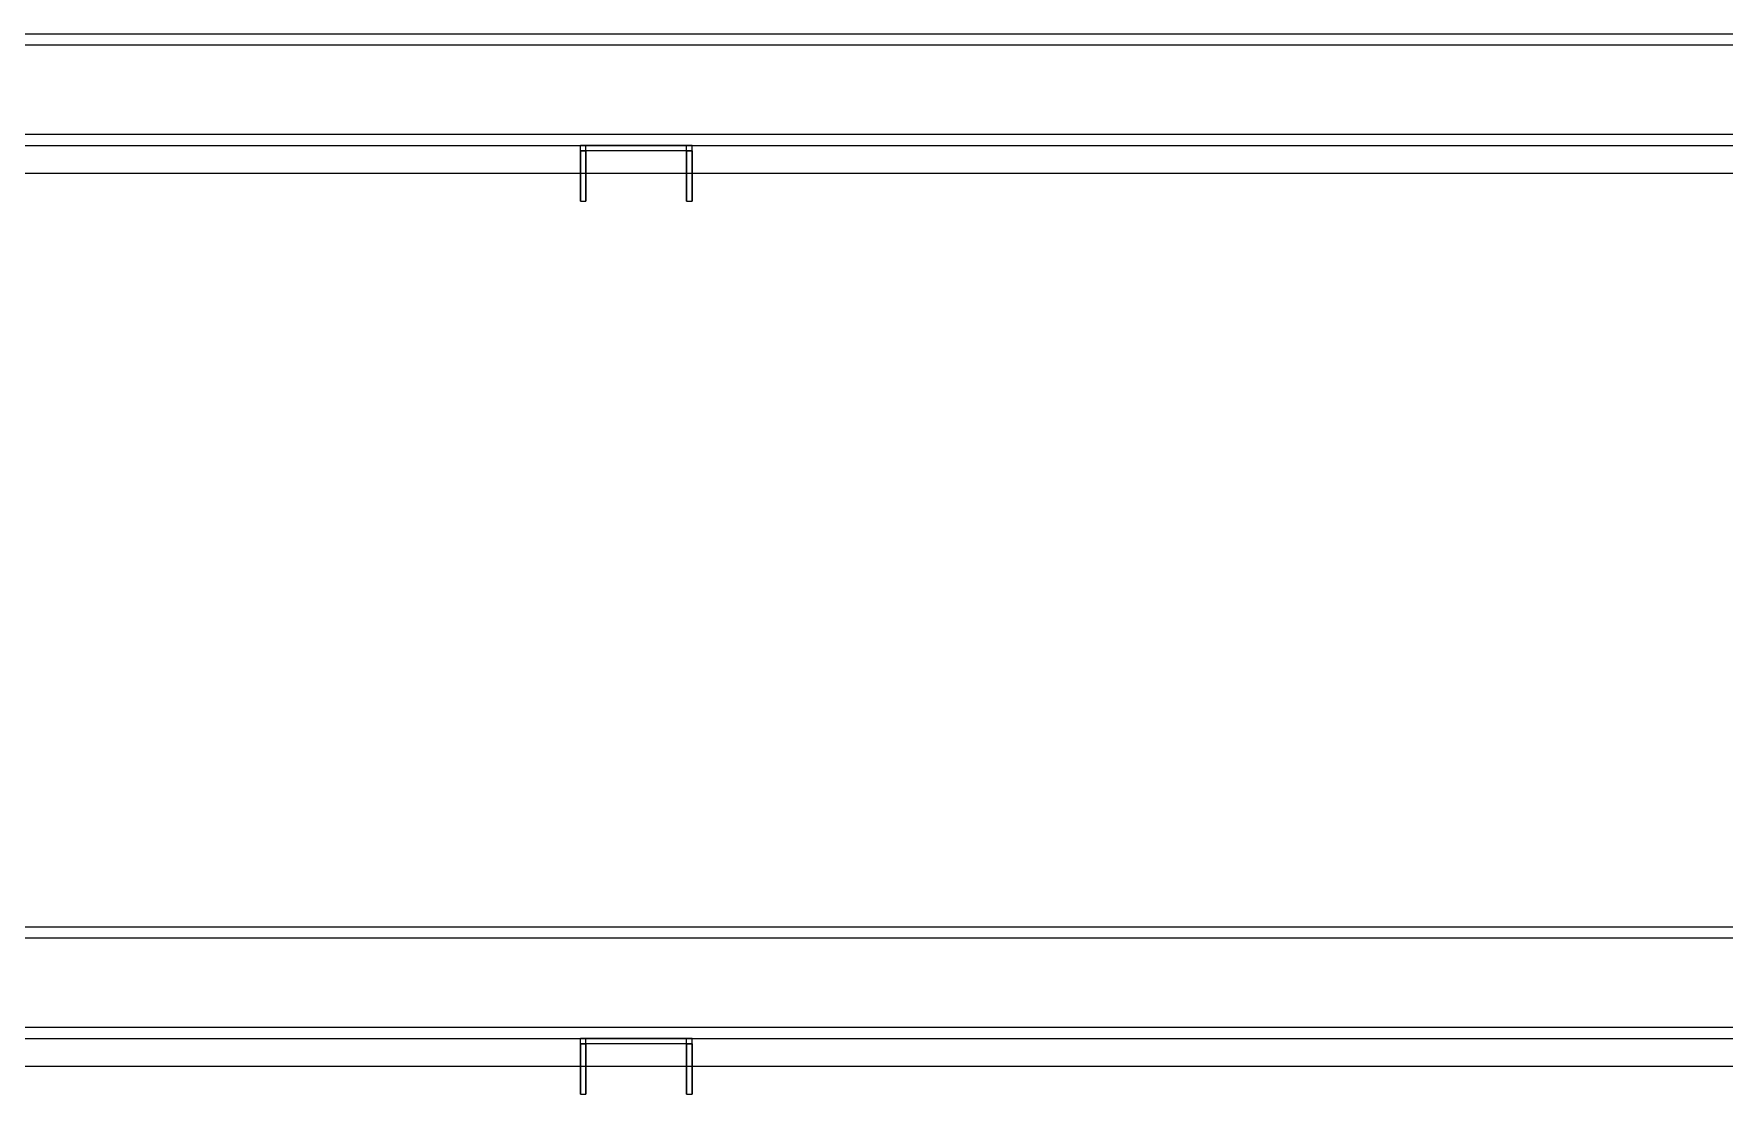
# Model space of a CAD drawing. Header units: millimetres. Extents: x 27531 to 32481, y 14140 to 19587.
# Drawn here: x 28689 to 29296, y 15509 to 15889 of the extents above; entities that cross this region are included whole.
import ezdxf

# ---------------------------------------------------------------- set-up
doc = ezdxf.new("R2010")
doc.units = ezdxf.units.MM
doc.header["$LTSCALE"] = 3
doc.layers.add('Warstwa 1', color=7, linetype='Continuous')

# ---------------------------------------------------------------- blocks, each defined once
blk = doc.blocks.new('qew')
at = {"layer": 'Warstwa 1', "color": 7, "lineweight": 18}
for points in [[(34181.461, 16887.952), (34371.961, 16887.952)], [(34181.461, 16887.952), (34371.961, 16887.952)], [(34181.461, 16887.952), (34371.961, 16887.952)], [(34181.461, 16887.952), (34371.961, 16887.952)], [(34181.461, 16887.952), (34371.961, 16887.952)], [(34181.461, 16887.952), (34371.961, 16887.952)], [(34181.461, 16887.952), (34371.961, 16887.952)], [(34181.461, 16887.952), (34371.961, 16887.952)], [(34181.461, 16887.952), (34371.961, 16887.952)], [(34181.461, 16887.952), (34371.961, 16887.952)], [(34181.461, 16887.952), (34371.961, 16887.952)], [(34181.461, 16887.952), (34371.961, 16887.952)], [(34181.461, 16887.952), (34371.961, 16887.952)], [(34181.461, 16887.444), (34371.961, 16887.444)], [(34181.461, 16887.444), (34371.961, 16887.444)], [(34181.461, 16887.444), (34371.961, 16887.444)], [(34181.461, 16887.444), (34371.961, 16887.444)], [(34181.461, 16887.444), (34371.961, 16887.444)], [(34181.461, 16887.444), (34371.961, 16887.444)], [(34181.461, 16887.444), (34371.961, 16887.444)], [(34181.461, 16887.444), (34371.961, 16887.444)], [(34181.461, 16887.444), (34371.961, 16887.444)], [(34181.461, 16887.444), (34371.961, 16887.444)], [(34181.461, 16887.444), (34371.961, 16887.444)], [(34181.461, 16887.444), (34371.961, 16887.444)], [(34181.461, 16887.444), (34371.961, 16887.444)], [(34181.461, 16883.38), (34371.961, 16883.38)], [(34181.461, 16882.872), (34371.961, 16882.872)], [(34279.251, 16882.872), (34274.171, 16882.872)], [(34274.171, 16882.618), (34274.171, 16882.872)], [(34274.171, 16882.618), (34274.171, 16882.872)], [(34274.171, 16882.872), (34274.171, 16882.872)], [(34279.251, 16882.872), (34274.171, 16882.872)], [(34274.171, 16882.872), (34274.171, 16882.872)], [(34274.171, 16882.872), (34274.425, 16882.872)], [(34274.171, 16882.872), (34274.425, 16882.872)], [(34274.171, 16882.618), (34274.171, 16882.872)], [(34274.171, 16882.618), (34274.171, 16882.872)], [(34279.251, 16882.872), (34274.171, 16882.872)], [(34274.171, 16882.618), (34274.171, 16882.872)], [(34274.171, 16882.618), (34274.171, 16882.872)], [(34274.171, 16882.872), (34274.171, 16882.872)], [(34279.251, 16882.872), (34274.171, 16882.872)], [(34274.171, 16882.618), (34274.171, 16882.872)], [(34274.171, 16882.872), (34274.171, 16882.872)], [(34274.171, 16882.618), (34274.171, 16882.872)], [(34274.171, 16882.872), (34274.425, 16882.872)], [(34274.171, 16882.872), (34274.425, 16882.872)], [(34279.251, 16882.618), (34274.171, 16882.618)], [(34274.171, 16882.618), (34274.171, 16882.618)], [(34279.251, 16882.618), (34274.171, 16882.618)], [(34274.171, 16882.618), (34274.425, 16882.618)], [(34274.171, 16882.618), (34274.425, 16882.618)], [(34279.251, 16882.618), (34274.171, 16882.618)], [(34274.171, 16882.618), (34274.171, 16882.618)], [(34279.251, 16882.618), (34274.171, 16882.618)], [(34274.171, 16882.618), (34274.425, 16882.618)], [(34274.171, 16882.618), (34274.425, 16882.618)], [(34274.425, 16882.872), (34274.425, 16882.872)], [(34274.425, 16882.618), (34274.425, 16882.872)], [(34274.425, 16882.618), (34274.425, 16882.872)], [(34274.425, 16882.872), (34274.425, 16882.872)], [(34274.425, 16882.618), (34274.425, 16882.872)], [(34274.425, 16882.618), (34274.425, 16882.872)], [(34278.997, 16882.872), (34278.997, 16882.872)], [(34278.997, 16882.872), (34279.251, 16882.872)], [(34278.997, 16882.872), (34279.251, 16882.872)], [(34278.997, 16882.618), (34278.997, 16882.872)], [(34278.997, 16882.618), (34278.997, 16882.872)], [(34278.997, 16882.872), (34279.251, 16882.872)], [(34278.997, 16882.618), (34278.997, 16882.872)], [(34278.997, 16882.872), (34278.997, 16882.872)], [(34278.997, 16882.872), (34279.251, 16882.872)], [(34278.997, 16882.618), (34278.997, 16882.872)], [(34278.997, 16882.618), (34279.251, 16882.618)], [(34278.997, 16882.618), (34279.251, 16882.618)], [(34278.997, 16882.618), (34279.251, 16882.618)], [(34278.997, 16882.618), (34279.251, 16882.618)], [(34279.251, 16882.618), (34279.251, 16882.872)], [(34279.251, 16882.872), (34279.251, 16882.872)], [(34279.251, 16882.618), (34279.251, 16882.872)], [(34279.251, 16882.872), (34279.251, 16882.872)], [(34279.251, 16882.618), (34279.251, 16882.872)], [(34279.251, 16882.618), (34279.251, 16882.872)], [(34279.251, 16882.618), (34279.251, 16882.872)], [(34279.251, 16882.872), (34279.251, 16882.872)], [(34279.251, 16882.618), (34279.251, 16882.872)], [(34279.251, 16882.618), (34279.251, 16882.872)], [(34279.251, 16882.872), (34279.251, 16882.872)], [(34279.251, 16882.618), (34279.251, 16882.872)], [(34279.251, 16882.618), (34279.251, 16882.618)], [(34279.251, 16882.618), (34279.251, 16882.618)], [(34274.171, 16880.332), (34274.425, 16880.332)], [(34274.171, 16880.332), (34274.425, 16880.332)], [(34274.171, 16880.332), (34274.171, 16880.332)], [(34274.171, 16880.332), (34274.425, 16880.332)], [(34274.171, 16880.332), (34274.171, 16880.332)], [(34274.171, 16880.332), (34274.425, 16880.332)], [(34274.425, 16880.332), (34274.425, 16880.332)], [(34274.425, 16880.332), (34274.425, 16880.332)], [(34278.997, 16880.332), (34279.251, 16880.332)], [(34278.997, 16880.332), (34279.251, 16880.332)], [(34278.997, 16880.332), (34278.997, 16880.332)], [(34278.997, 16880.332), (34279.251, 16880.332)], [(34278.997, 16880.332), (34278.997, 16880.332)], [(34278.997, 16880.332), (34279.251, 16880.332)], [(34279.251, 16880.332), (34279.251, 16880.332)], [(34279.251, 16880.332), (34279.251, 16880.332)], [(34181.461, 16847.312), (34371.961, 16847.312)], [(34181.461, 16847.312), (34371.961, 16847.312)], [(34181.461, 16847.312), (34371.961, 16847.312)], [(34181.461, 16847.312), (34371.961, 16847.312)], [(34181.461, 16847.312), (34371.961, 16847.312)], [(34181.461, 16847.312), (34371.961, 16847.312)], [(34181.461, 16847.312), (34371.961, 16847.312)], [(34181.461, 16847.312), (34371.961, 16847.312)], [(34181.461, 16847.312), (34371.961, 16847.312)], [(34181.461, 16847.312), (34371.961, 16847.312)], [(34181.461, 16847.312), (34371.961, 16847.312)], [(34181.461, 16847.312), (34371.961, 16847.312)], [(34181.461, 16847.312), (34371.961, 16847.312)], [(34181.461, 16847.312), (34371.961, 16847.312)], [(34181.461, 16846.804), (34371.961, 16846.804)], [(34181.461, 16846.804), (34371.961, 16846.804)], [(34181.461, 16846.804), (34371.961, 16846.804)], [(34181.461, 16846.804), (34371.961, 16846.804)], [(34181.461, 16846.804), (34371.961, 16846.804)], [(34181.461, 16846.804), (34371.961, 16846.804)], [(34181.461, 16846.804), (34371.961, 16846.804)], [(34181.461, 16846.804), (34371.961, 16846.804)], [(34181.461, 16846.804), (34371.961, 16846.804)], [(34181.461, 16846.804), (34371.961, 16846.804)], [(34181.461, 16846.804), (34371.961, 16846.804)], [(34181.461, 16846.804), (34371.961, 16846.804)], [(34181.461, 16846.804), (34371.961, 16846.804)], [(34181.461, 16846.804), (34371.961, 16846.804)], [(34181.461, 16842.74), (34371.961, 16842.74)], [(34181.461, 16842.74), (34371.961, 16842.74)], [(34181.461, 16842.232), (34371.961, 16842.232)], [(34181.461, 16842.232), (34371.961, 16842.232)], [(34279.251, 16842.232), (34274.171, 16842.232)], [(34274.171, 16842.232), (34274.171, 16842.232)], [(34279.251, 16842.232), (34274.171, 16842.232)], [(34274.171, 16841.978), (34274.171, 16842.232)], [(34274.171, 16841.978), (34274.171, 16842.232)], [(34274.171, 16841.978), (34274.171, 16842.232)], [(34274.171, 16842.232), (34274.171, 16842.232)], [(34274.171, 16841.978), (34274.171, 16842.232)], [(34274.171, 16842.232), (34274.425, 16842.232)], [(34274.171, 16842.232), (34274.425, 16842.232)], [(34279.251, 16842.232), (34274.171, 16842.232)], [(34274.171, 16841.978), (34274.171, 16842.232)], [(34279.251, 16842.232), (34274.171, 16842.232)], [(34274.171, 16841.978), (34274.171, 16842.232)], [(34274.171, 16842.232), (34274.171, 16842.232)], [(34274.171, 16842.232), (34274.425, 16842.232)], [(34274.171, 16841.978), (34274.171, 16842.232)], [(34274.171, 16841.978), (34274.171, 16842.232)], [(34274.171, 16842.232), (34274.171, 16842.232)], [(34274.171, 16842.232), (34274.425, 16842.232)], [(34274.425, 16842.232), (34274.425, 16842.232)], [(34274.425, 16841.978), (34274.425, 16842.232)], [(34274.425, 16841.978), (34274.425, 16842.232)], [(34274.425, 16841.978), (34274.425, 16842.232)], [(34274.425, 16842.232), (34274.425, 16842.232)], [(34274.425, 16841.978), (34274.425, 16842.232)], [(34278.997, 16842.232), (34279.251, 16842.232)], [(34278.997, 16841.978), (34278.997, 16842.232)], [(34278.997, 16842.232), (34279.251, 16842.232)], [(34278.997, 16841.978), (34278.997, 16842.232)], [(34278.997, 16842.232), (34278.997, 16842.232)], [(34278.997, 16842.232), (34279.251, 16842.232)], [(34278.997, 16841.978), (34278.997, 16842.232)], [(34278.997, 16841.978), (34278.997, 16842.232)], [(34278.997, 16842.232), (34278.997, 16842.232)], [(34278.997, 16842.232), (34279.251, 16842.232)], [(34279.251, 16842.232), (34279.251, 16842.232)], [(34279.251, 16841.978), (34279.251, 16842.232)], [(34279.251, 16841.978), (34279.251, 16842.232)], [(34279.251, 16841.978), (34279.251, 16842.232)], [(34279.251, 16842.232), (34279.251, 16842.232)], [(34279.251, 16841.978), (34279.251, 16842.232)], [(34279.251, 16841.978), (34279.251, 16842.232)], [(34279.251, 16842.232), (34279.251, 16842.232)], [(34279.251, 16841.978), (34279.251, 16842.232)], [(34279.251, 16841.978), (34279.251, 16842.232)], [(34279.251, 16841.978), (34279.251, 16842.232)], [(34279.251, 16842.232), (34279.251, 16842.232)], [(34279.251, 16841.978), (34274.171, 16841.978)], [(34279.251, 16841.978), (34274.171, 16841.978)], [(34274.171, 16841.978), (34274.171, 16841.978)], [(34274.171, 16841.978), (34274.425, 16841.978)], [(34274.171, 16841.978), (34274.425, 16841.978)], [(34279.251, 16841.978), (34274.171, 16841.978)], [(34279.251, 16841.978), (34274.171, 16841.978)], [(34274.171, 16841.978), (34274.171, 16841.978)], [(34274.171, 16841.978), (34274.425, 16841.978)], [(34274.171, 16841.978), (34274.425, 16841.978)], [(34278.997, 16841.978), (34279.251, 16841.978)], [(34278.997, 16841.978), (34279.251, 16841.978)], [(34278.997, 16841.978), (34279.251, 16841.978)], [(34278.997, 16841.978), (34279.251, 16841.978)], [(34279.251, 16841.978), (34279.251, 16841.978)], [(34279.251, 16841.978), (34279.251, 16841.978)], [(34274.171, 16839.692), (34274.425, 16839.692)], [(34274.171, 16839.692), (34274.171, 16839.692)], [(34274.171, 16839.692), (34274.425, 16839.692)], [(34274.171, 16839.692), (34274.171, 16839.692)], [(34274.171, 16839.692), (34274.425, 16839.692)], [(34274.171, 16839.692), (34274.425, 16839.692)], [(34274.425, 16839.692), (34274.425, 16839.692)], [(34274.425, 16839.692), (34274.425, 16839.692)], [(34278.997, 16839.692), (34279.251, 16839.692)], [(34278.997, 16839.692), (34278.997, 16839.692)], [(34278.997, 16839.692), (34279.251, 16839.692)], [(34278.997, 16839.692), (34278.997, 16839.692)], [(34278.997, 16839.692), (34279.251, 16839.692)], [(34278.997, 16839.692), (34279.251, 16839.692)], [(34279.251, 16839.692), (34279.251, 16839.692)], [(34279.251, 16839.692), (34279.251, 16839.692)]]:
    blk.add_lwpolyline(points, dxfattribs=at)
for points in [[(34181.461, 16887.952), (34244.961, 16887.952), (34308.461, 16887.952), (34371.961, 16887.952)], [(34181.461, 16887.952), (34244.961, 16887.952), (34308.461, 16887.952), (34371.961, 16887.952)], [(34181.461, 16887.952), (34244.961, 16887.952), (34308.461, 16887.952), (34371.961, 16887.952)], [(34181.461, 16887.952), (34244.961, 16887.952), (34308.461, 16887.952), (34371.961, 16887.952)], [(34181.461, 16887.952), (34244.961, 16887.952), (34308.461, 16887.952), (34371.961, 16887.952)], [(34181.461, 16882.872), (34244.961, 16882.872), (34308.461, 16882.872), (34371.961, 16882.872)], [(34181.461, 16882.872), (34244.961, 16882.872), (34308.461, 16882.872), (34371.961, 16882.872)], [(34181.461, 16882.872), (34244.961, 16882.872), (34308.461, 16882.872), (34371.961, 16882.872)], [(34181.461, 16882.872), (34244.961, 16882.872), (34308.461, 16882.872), (34371.961, 16882.872)], [(34181.461, 16882.872), (34244.961, 16882.872), (34308.461, 16882.872), (34371.961, 16882.872)], [(34181.461, 16882.872), (34244.961, 16882.872), (34308.461, 16882.872), (34371.961, 16882.872)], [(34181.461, 16882.872), (34244.961, 16882.872), (34308.461, 16882.872), (34371.961, 16882.872)], [(34181.461, 16882.872), (34244.961, 16882.872), (34308.461, 16882.872), (34371.961, 16882.872)], [(34181.461, 16882.872), (34244.961, 16882.872), (34308.461, 16882.872), (34371.961, 16882.872)], [(34181.461, 16882.872), (34244.961, 16882.872), (34308.461, 16882.872), (34371.961, 16882.872)], [(34181.461, 16882.872), (34244.961, 16882.872), (34308.461, 16882.872), (34371.961, 16882.872)], [(34181.461, 16882.872), (34244.961, 16882.872), (34308.461, 16882.872), (34371.961, 16882.872)], [(34181.461, 16882.872), (34244.961, 16882.872), (34308.461, 16882.872), (34371.961, 16882.872)], [(34181.461, 16882.872), (34244.961, 16882.872), (34308.461, 16882.872), (34371.961, 16882.872)], [(34181.461, 16882.872), (34244.961, 16882.872), (34308.461, 16882.872), (34371.961, 16882.872)], [(34181.461, 16881.602), (34244.961, 16881.602), (34308.461, 16881.602), (34371.961, 16881.602)], [(34181.461, 16881.602), (34244.961, 16881.602), (34308.461, 16881.602), (34371.961, 16881.602)], [(34181.461, 16847.312), (34244.961, 16847.312), (34308.461, 16847.312), (34371.961, 16847.312)], [(34181.461, 16847.312), (34244.961, 16847.312), (34308.461, 16847.312), (34371.961, 16847.312)], [(34181.461, 16847.312), (34244.961, 16847.312), (34308.461, 16847.312), (34371.961, 16847.312)], [(34181.461, 16847.312), (34244.961, 16847.312), (34308.461, 16847.312), (34371.961, 16847.312)], [(34181.461, 16847.312), (34244.961, 16847.312), (34308.461, 16847.312), (34371.961, 16847.312)], [(34181.461, 16847.312), (34244.961, 16847.312), (34308.461, 16847.312), (34371.961, 16847.312)], [(34181.461, 16842.232), (34244.961, 16842.232), (34308.461, 16842.232), (34371.961, 16842.232)], [(34181.461, 16842.232), (34244.961, 16842.232), (34308.461, 16842.232), (34371.961, 16842.232)], [(34181.461, 16842.232), (34244.961, 16842.232), (34308.461, 16842.232), (34371.961, 16842.232)], [(34181.461, 16842.232), (34244.961, 16842.232), (34308.461, 16842.232), (34371.961, 16842.232)], [(34181.461, 16842.232), (34244.961, 16842.232), (34308.461, 16842.232), (34371.961, 16842.232)], [(34181.461, 16842.232), (34244.961, 16842.232), (34308.461, 16842.232), (34371.961, 16842.232)], [(34181.461, 16842.232), (34244.961, 16842.232), (34308.461, 16842.232), (34371.961, 16842.232)], [(34181.461, 16842.232), (34244.961, 16842.232), (34308.461, 16842.232), (34371.961, 16842.232)], [(34181.461, 16842.232), (34244.961, 16842.232), (34308.461, 16842.232), (34371.961, 16842.232)], [(34181.461, 16842.232), (34244.961, 16842.232), (34308.461, 16842.232), (34371.961, 16842.232)], [(34181.461, 16842.232), (34244.961, 16842.232), (34308.461, 16842.232), (34371.961, 16842.232)], [(34181.461, 16842.232), (34244.961, 16842.232), (34308.461, 16842.232), (34371.961, 16842.232)], [(34181.461, 16842.232), (34244.961, 16842.232), (34308.461, 16842.232), (34371.961, 16842.232)], [(34181.461, 16842.232), (34244.961, 16842.232), (34308.461, 16842.232), (34371.961, 16842.232)], [(34181.461, 16840.962), (34244.961, 16840.962), (34308.461, 16840.962), (34371.961, 16840.962)], [(34181.461, 16840.962), (34244.961, 16840.962), (34308.461, 16840.962), (34371.961, 16840.962)], [(34181.461, 16840.962), (34244.961, 16840.962), (34308.461, 16840.962), (34371.961, 16840.962)], [(34181.461, 16840.962), (34244.961, 16840.962), (34308.461, 16840.962), (34371.961, 16840.962)]]:
    blk.add_open_spline(points, degree=3, dxfattribs=at)
for points in [[(34274.171, 16880.332), (34274.171, 16880.332), (34274.171, 16880.34), (34274.171, 16880.356), (34274.171, 16880.372), (34274.171, 16880.397), (34274.171, 16880.429), (34274.171, 16880.46), (34274.171, 16880.502), (34274.171, 16880.548), (34274.171, 16880.595), (34274.171, 16880.651), (34274.171, 16880.712), (34274.171, 16880.773), (34274.171, 16880.842), (34274.171, 16880.915), (34274.171, 16880.989), (34274.171, 16881.069), (34274.171, 16881.154), (34274.171, 16881.239), (34274.171, 16881.328), (34274.171, 16881.423), (34274.171, 16881.518), (34274.171, 16881.614), (34274.171, 16881.716), (34274.171, 16881.819), (34274.171, 16881.92), (34274.171, 16882.027), (34274.171, 16882.099), (34274.171, 16882.169), (34274.171, 16882.242), (34274.171, 16882.291), (34274.171, 16882.338), (34274.171, 16882.387), (34274.171, 16882.465), (34274.171, 16882.539), (34274.171, 16882.618)], [(34274.171, 16882.618), (34274.171, 16882.51), (34274.171, 16882.393), (34274.171, 16882.286), (34274.171, 16882.178), (34274.171, 16882.063), (34274.171, 16881.959), (34274.171, 16881.853), (34274.171, 16881.746), (34274.171, 16881.646), (34274.171, 16881.546), (34274.171, 16881.447), (34274.171, 16881.355), (34274.171, 16881.263), (34274.171, 16881.174), (34274.171, 16881.092), (34274.171, 16881.01), (34274.171, 16880.932), (34274.171, 16880.862), (34274.171, 16880.791), (34274.171, 16880.727), (34274.171, 16880.669), (34274.171, 16880.61), (34274.171, 16880.561), (34274.171, 16880.517), (34274.171, 16880.473), (34274.171, 16880.438), (34274.171, 16880.409), (34274.171, 16880.39), (34274.171, 16880.375), (34274.171, 16880.363), (34274.171, 16880.355), (34274.171, 16880.348), (34274.171, 16880.343), (34274.171, 16880.335), (34274.171, 16880.332), (34274.171, 16880.332)], [(34274.171, 16880.332), (34274.171, 16880.332), (34274.171, 16880.34), (34274.171, 16880.356), (34274.171, 16880.372), (34274.171, 16880.397), (34274.171, 16880.429), (34274.171, 16880.46), (34274.171, 16880.502), (34274.171, 16880.548), (34274.171, 16880.595), (34274.171, 16880.651), (34274.171, 16880.712), (34274.171, 16880.773), (34274.171, 16880.842), (34274.171, 16880.915), (34274.171, 16880.989), (34274.171, 16881.069), (34274.171, 16881.154), (34274.171, 16881.239), (34274.171, 16881.328), (34274.171, 16881.423), (34274.171, 16881.518), (34274.171, 16881.614), (34274.171, 16881.716), (34274.171, 16881.819), (34274.171, 16881.92), (34274.171, 16882.027), (34274.171, 16882.099), (34274.171, 16882.169), (34274.171, 16882.242), (34274.171, 16882.291), (34274.171, 16882.338), (34274.171, 16882.387), (34274.171, 16882.465), (34274.171, 16882.539), (34274.171, 16882.618)], [(34274.171, 16882.618), (34274.171, 16882.51), (34274.171, 16882.393), (34274.171, 16882.286), (34274.171, 16882.178), (34274.171, 16882.063), (34274.171, 16881.959), (34274.171, 16881.853), (34274.171, 16881.746), (34274.171, 16881.646), (34274.171, 16881.546), (34274.171, 16881.447), (34274.171, 16881.355), (34274.171, 16881.263), (34274.171, 16881.174), (34274.171, 16881.092), (34274.171, 16881.01), (34274.171, 16880.932), (34274.171, 16880.862), (34274.171, 16880.791), (34274.171, 16880.727), (34274.171, 16880.669), (34274.171, 16880.61), (34274.171, 16880.561), (34274.171, 16880.517), (34274.171, 16880.473), (34274.171, 16880.438), (34274.171, 16880.409), (34274.171, 16880.39), (34274.171, 16880.375), (34274.171, 16880.363), (34274.171, 16880.355), (34274.171, 16880.348), (34274.171, 16880.343), (34274.171, 16880.335), (34274.171, 16880.332), (34274.171, 16880.332)], [(34274.425, 16882.618), (34274.425, 16882.51), (34274.425, 16882.393), (34274.425, 16882.286), (34274.425, 16882.178), (34274.425, 16882.063), (34274.425, 16881.959), (34274.425, 16881.853), (34274.425, 16881.746), (34274.425, 16881.646), (34274.425, 16881.546), (34274.425, 16881.447), (34274.425, 16881.355), (34274.425, 16881.263), (34274.425, 16881.174), (34274.425, 16881.092), (34274.425, 16881.01), (34274.425, 16880.932), (34274.425, 16880.862), (34274.425, 16880.791), (34274.425, 16880.727), (34274.425, 16880.669), (34274.425, 16880.61), (34274.425, 16880.561), (34274.425, 16880.517), (34274.425, 16880.473), (34274.425, 16880.438), (34274.425, 16880.409), (34274.425, 16880.39), (34274.425, 16880.375), (34274.425, 16880.363), (34274.425, 16880.355), (34274.425, 16880.348), (34274.425, 16880.343), (34274.425, 16880.335), (34274.425, 16880.332), (34274.425, 16880.332)], [(34274.425, 16880.332), (34274.425, 16880.332), (34274.425, 16880.34), (34274.425, 16880.356), (34274.425, 16880.372), (34274.425, 16880.397), (34274.425, 16880.429), (34274.425, 16880.46), (34274.425, 16880.502), (34274.425, 16880.548), (34274.425, 16880.595), (34274.425, 16880.651), (34274.425, 16880.712), (34274.425, 16880.773), (34274.425, 16880.842), (34274.425, 16880.915), (34274.425, 16880.989), (34274.425, 16881.069), (34274.425, 16881.154), (34274.425, 16881.239), (34274.425, 16881.328), (34274.425, 16881.423), (34274.425, 16881.518), (34274.425, 16881.614), (34274.425, 16881.716), (34274.425, 16881.819), (34274.425, 16881.92), (34274.425, 16882.027), (34274.425, 16882.099), (34274.425, 16882.169), (34274.425, 16882.242), (34274.425, 16882.291), (34274.425, 16882.338), (34274.425, 16882.387), (34274.425, 16882.465), (34274.425, 16882.539), (34274.425, 16882.618)], [(34274.425, 16882.618), (34274.425, 16882.51), (34274.425, 16882.393), (34274.425, 16882.286), (34274.425, 16882.178), (34274.425, 16882.063), (34274.425, 16881.959), (34274.425, 16881.853), (34274.425, 16881.746), (34274.425, 16881.646), (34274.425, 16881.546), (34274.425, 16881.447), (34274.425, 16881.355), (34274.425, 16881.263), (34274.425, 16881.174), (34274.425, 16881.092), (34274.425, 16881.01), (34274.425, 16880.932), (34274.425, 16880.862), (34274.425, 16880.791), (34274.425, 16880.727), (34274.425, 16880.669), (34274.425, 16880.61), (34274.425, 16880.561), (34274.425, 16880.517), (34274.425, 16880.473), (34274.425, 16880.438), (34274.425, 16880.409), (34274.425, 16880.39), (34274.425, 16880.375), (34274.425, 16880.363), (34274.425, 16880.355), (34274.425, 16880.348), (34274.425, 16880.343), (34274.425, 16880.335), (34274.425, 16880.332), (34274.425, 16880.332)], [(34274.425, 16880.332), (34274.425, 16880.332), (34274.425, 16880.34), (34274.425, 16880.356), (34274.425, 16880.372), (34274.425, 16880.397), (34274.425, 16880.429), (34274.425, 16880.46), (34274.425, 16880.502), (34274.425, 16880.548), (34274.425, 16880.595), (34274.425, 16880.651), (34274.425, 16880.712), (34274.425, 16880.773), (34274.425, 16880.842), (34274.425, 16880.915), (34274.425, 16880.989), (34274.425, 16881.069), (34274.425, 16881.154), (34274.425, 16881.239), (34274.425, 16881.328), (34274.425, 16881.423), (34274.425, 16881.518), (34274.425, 16881.614), (34274.425, 16881.716), (34274.425, 16881.819), (34274.425, 16881.92), (34274.425, 16882.027), (34274.425, 16882.099), (34274.425, 16882.169), (34274.425, 16882.242), (34274.425, 16882.291), (34274.425, 16882.338), (34274.425, 16882.387), (34274.425, 16882.465), (34274.425, 16882.539), (34274.425, 16882.618)], [(34278.997, 16880.332), (34278.997, 16880.332), (34278.997, 16880.34), (34278.997, 16880.356), (34278.997, 16880.372), (34278.997, 16880.397), (34278.997, 16880.429), (34278.997, 16880.46), (34278.997, 16880.502), (34278.997, 16880.548), (34278.997, 16880.595), (34278.997, 16880.651), (34278.997, 16880.712), (34278.997, 16880.773), (34278.997, 16880.842), (34278.997, 16880.915), (34278.997, 16880.989), (34278.997, 16881.069), (34278.997, 16881.154), (34278.997, 16881.239), (34278.997, 16881.328), (34278.997, 16881.423), (34278.997, 16881.518), (34278.997, 16881.614), (34278.997, 16881.716), (34278.997, 16881.819), (34278.997, 16881.92), (34278.997, 16882.027), (34278.997, 16882.099), (34278.997, 16882.169), (34278.997, 16882.242), (34278.997, 16882.291), (34278.997, 16882.338), (34278.997, 16882.387), (34278.997, 16882.465), (34278.997, 16882.539), (34278.997, 16882.618)], [(34278.997, 16882.618), (34278.997, 16882.51), (34278.997, 16882.393), (34278.997, 16882.286), (34278.997, 16882.178), (34278.997, 16882.063), (34278.997, 16881.959), (34278.997, 16881.853), (34278.997, 16881.746), (34278.997, 16881.646), (34278.997, 16881.546), (34278.997, 16881.447), (34278.997, 16881.355), (34278.997, 16881.263), (34278.997, 16881.174), (34278.997, 16881.092), (34278.997, 16881.01), (34278.997, 16880.932), (34278.997, 16880.862), (34278.997, 16880.791), (34278.997, 16880.727), (34278.997, 16880.669), (34278.997, 16880.61), (34278.997, 16880.561), (34278.997, 16880.517), (34278.997, 16880.473), (34278.997, 16880.438), (34278.997, 16880.409), (34278.997, 16880.39), (34278.997, 16880.375), (34278.997, 16880.363), (34278.997, 16880.355), (34278.997, 16880.348), (34278.997, 16880.343), (34278.997, 16880.335), (34278.997, 16880.332), (34278.997, 16880.332)], [(34278.997, 16880.332), (34278.997, 16880.332), (34278.997, 16880.34), (34278.997, 16880.356), (34278.997, 16880.372), (34278.997, 16880.397), (34278.997, 16880.429), (34278.997, 16880.46), (34278.997, 16880.502), (34278.997, 16880.548), (34278.997, 16880.595), (34278.997, 16880.651), (34278.997, 16880.712), (34278.997, 16880.773), (34278.997, 16880.842), (34278.997, 16880.915), (34278.997, 16880.989), (34278.997, 16881.069), (34278.997, 16881.154), (34278.997, 16881.239), (34278.997, 16881.328), (34278.997, 16881.423), (34278.997, 16881.518), (34278.997, 16881.614), (34278.997, 16881.716), (34278.997, 16881.819), (34278.997, 16881.92), (34278.997, 16882.027), (34278.997, 16882.099), (34278.997, 16882.169), (34278.997, 16882.242), (34278.997, 16882.291), (34278.997, 16882.338), (34278.997, 16882.387), (34278.997, 16882.465), (34278.997, 16882.539), (34278.997, 16882.618)], [(34278.997, 16882.618), (34278.997, 16882.51), (34278.997, 16882.393), (34278.997, 16882.286), (34278.997, 16882.178), (34278.997, 16882.063), (34278.997, 16881.959), (34278.997, 16881.853), (34278.997, 16881.746), (34278.997, 16881.646), (34278.997, 16881.546), (34278.997, 16881.447), (34278.997, 16881.355), (34278.997, 16881.263), (34278.997, 16881.174), (34278.997, 16881.092), (34278.997, 16881.01), (34278.997, 16880.932), (34278.997, 16880.862), (34278.997, 16880.791), (34278.997, 16880.727), (34278.997, 16880.669), (34278.997, 16880.61), (34278.997, 16880.561), (34278.997, 16880.517), (34278.997, 16880.473), (34278.997, 16880.438), (34278.997, 16880.409), (34278.997, 16880.39), (34278.997, 16880.375), (34278.997, 16880.363), (34278.997, 16880.355), (34278.997, 16880.348), (34278.997, 16880.343), (34278.997, 16880.335), (34278.997, 16880.332), (34278.997, 16880.332)], [(34279.251, 16882.618), (34279.251, 16882.51), (34279.251, 16882.393), (34279.251, 16882.286), (34279.251, 16882.178), (34279.251, 16882.063), (34279.251, 16881.959), (34279.251, 16881.853), (34279.251, 16881.746), (34279.251, 16881.646), (34279.251, 16881.546), (34279.251, 16881.447), (34279.251, 16881.355), (34279.251, 16881.263), (34279.251, 16881.174), (34279.251, 16881.092), (34279.251, 16881.01), (34279.251, 16880.932), (34279.251, 16880.862), (34279.251, 16880.791), (34279.251, 16880.727), (34279.251, 16880.669), (34279.251, 16880.61), (34279.251, 16880.561), (34279.251, 16880.517), (34279.251, 16880.473), (34279.251, 16880.438), (34279.251, 16880.409), (34279.251, 16880.39), (34279.251, 16880.375), (34279.251, 16880.363), (34279.251, 16880.355), (34279.251, 16880.348), (34279.251, 16880.343), (34279.251, 16880.335), (34279.251, 16880.332), (34279.251, 16880.332)], [(34279.251, 16880.332), (34279.251, 16880.332), (34279.251, 16880.34), (34279.251, 16880.356), (34279.251, 16880.372), (34279.251, 16880.397), (34279.251, 16880.429), (34279.251, 16880.46), (34279.251, 16880.502), (34279.251, 16880.548), (34279.251, 16880.595), (34279.251, 16880.651), (34279.251, 16880.712), (34279.251, 16880.773), (34279.251, 16880.842), (34279.251, 16880.915), (34279.251, 16880.989), (34279.251, 16881.069), (34279.251, 16881.154), (34279.251, 16881.239), (34279.251, 16881.328), (34279.251, 16881.423), (34279.251, 16881.518), (34279.251, 16881.614), (34279.251, 16881.716), (34279.251, 16881.819), (34279.251, 16881.92), (34279.251, 16882.027), (34279.251, 16882.099), (34279.251, 16882.169), (34279.251, 16882.242), (34279.251, 16882.291), (34279.251, 16882.338), (34279.251, 16882.387), (34279.251, 16882.465), (34279.251, 16882.539), (34279.251, 16882.618)], [(34279.251, 16880.332), (34279.251, 16880.332), (34279.251, 16880.34), (34279.251, 16880.356), (34279.251, 16880.372), (34279.251, 16880.397), (34279.251, 16880.429), (34279.251, 16880.46), (34279.251, 16880.502), (34279.251, 16880.548), (34279.251, 16880.595), (34279.251, 16880.651), (34279.251, 16880.712), (34279.251, 16880.773), (34279.251, 16880.842), (34279.251, 16880.915), (34279.251, 16880.989), (34279.251, 16881.069), (34279.251, 16881.154), (34279.251, 16881.239), (34279.251, 16881.328), (34279.251, 16881.423), (34279.251, 16881.518), (34279.251, 16881.614), (34279.251, 16881.716), (34279.251, 16881.819), (34279.251, 16881.92), (34279.251, 16882.027), (34279.251, 16882.099), (34279.251, 16882.169), (34279.251, 16882.242), (34279.251, 16882.291), (34279.251, 16882.338), (34279.251, 16882.387), (34279.251, 16882.465), (34279.251, 16882.539), (34279.251, 16882.618)], [(34279.251, 16882.618), (34279.251, 16882.51), (34279.251, 16882.393), (34279.251, 16882.286), (34279.251, 16882.178), (34279.251, 16882.063), (34279.251, 16881.959), (34279.251, 16881.853), (34279.251, 16881.746), (34279.251, 16881.646), (34279.251, 16881.546), (34279.251, 16881.447), (34279.251, 16881.355), (34279.251, 16881.263), (34279.251, 16881.174), (34279.251, 16881.092), (34279.251, 16881.01), (34279.251, 16880.932), (34279.251, 16880.862), (34279.251, 16880.791), (34279.251, 16880.727), (34279.251, 16880.669), (34279.251, 16880.61), (34279.251, 16880.561), (34279.251, 16880.517), (34279.251, 16880.473), (34279.251, 16880.438), (34279.251, 16880.409), (34279.251, 16880.39), (34279.251, 16880.375), (34279.251, 16880.363), (34279.251, 16880.355), (34279.251, 16880.348), (34279.251, 16880.343), (34279.251, 16880.335), (34279.251, 16880.332), (34279.251, 16880.332)], [(34274.171, 16839.692), (34274.171, 16839.692), (34274.171, 16839.7), (34274.171, 16839.716), (34274.171, 16839.732), (34274.171, 16839.757), (34274.171, 16839.789), (34274.171, 16839.82), (34274.171, 16839.862), (34274.171, 16839.908), (34274.171, 16839.955), (34274.171, 16840.011), (34274.171, 16840.072), (34274.171, 16840.133), (34274.171, 16840.202), (34274.171, 16840.275), (34274.171, 16840.349), (34274.171, 16840.429), (34274.171, 16840.514), (34274.171, 16840.599), (34274.171, 16840.688), (34274.171, 16840.783), (34274.171, 16840.878), (34274.171, 16840.974), (34274.171, 16841.076), (34274.171, 16841.179), (34274.171, 16841.28), (34274.171, 16841.387), (34274.171, 16841.459), (34274.171, 16841.529), (34274.171, 16841.602), (34274.171, 16841.651), (34274.171, 16841.698), (34274.171, 16841.747), (34274.171, 16841.825), (34274.171, 16841.899), (34274.171, 16841.978)], [(34274.171, 16841.978), (34274.171, 16841.87), (34274.171, 16841.753), (34274.171, 16841.646), (34274.171, 16841.538), (34274.171, 16841.423), (34274.171, 16841.319), (34274.171, 16841.213), (34274.171, 16841.106), (34274.171, 16841.006), (34274.171, 16840.906), (34274.171, 16840.807), (34274.171, 16840.715), (34274.171, 16840.623), (34274.171, 16840.534), (34274.171, 16840.452), (34274.171, 16840.37), (34274.171, 16840.292), (34274.171, 16840.222), (34274.171, 16840.151), (34274.171, 16840.087), (34274.171, 16840.029), (34274.171, 16839.971), (34274.171, 16839.921), (34274.171, 16839.877), (34274.171, 16839.833), (34274.171, 16839.798), (34274.171, 16839.769), (34274.171, 16839.75), (34274.171, 16839.735), (34274.171, 16839.723), (34274.171, 16839.715), (34274.171, 16839.708), (34274.171, 16839.703), (34274.171, 16839.695), (34274.171, 16839.692), (34274.171, 16839.692)], [(34274.171, 16841.978), (34274.171, 16841.87), (34274.171, 16841.753), (34274.171, 16841.646), (34274.171, 16841.538), (34274.171, 16841.423), (34274.171, 16841.319), (34274.171, 16841.213), (34274.171, 16841.106), (34274.171, 16841.006), (34274.171, 16840.906), (34274.171, 16840.807), (34274.171, 16840.715), (34274.171, 16840.623), (34274.171, 16840.534), (34274.171, 16840.452), (34274.171, 16840.37), (34274.171, 16840.292), (34274.171, 16840.222), (34274.171, 16840.151), (34274.171, 16840.087), (34274.171, 16840.029), (34274.171, 16839.971), (34274.171, 16839.921), (34274.171, 16839.877), (34274.171, 16839.833), (34274.171, 16839.798), (34274.171, 16839.769), (34274.171, 16839.75), (34274.171, 16839.735), (34274.171, 16839.723), (34274.171, 16839.715), (34274.171, 16839.708), (34274.171, 16839.703), (34274.171, 16839.695), (34274.171, 16839.692), (34274.171, 16839.692)], [(34274.171, 16839.692), (34274.171, 16839.692), (34274.171, 16839.7), (34274.171, 16839.716), (34274.171, 16839.732), (34274.171, 16839.757), (34274.171, 16839.789), (34274.171, 16839.82), (34274.171, 16839.862), (34274.171, 16839.908), (34274.171, 16839.955), (34274.171, 16840.011), (34274.171, 16840.072), (34274.171, 16840.133), (34274.171, 16840.202), (34274.171, 16840.275), (34274.171, 16840.349), (34274.171, 16840.429), (34274.171, 16840.514), (34274.171, 16840.599), (34274.171, 16840.688), (34274.171, 16840.783), (34274.171, 16840.878), (34274.171, 16840.974), (34274.171, 16841.076), (34274.171, 16841.179), (34274.171, 16841.28), (34274.171, 16841.387), (34274.171, 16841.459), (34274.171, 16841.529), (34274.171, 16841.602), (34274.171, 16841.651), (34274.171, 16841.698), (34274.171, 16841.747), (34274.171, 16841.825), (34274.171, 16841.899), (34274.171, 16841.978)], [(34274.425, 16841.978), (34274.425, 16841.87), (34274.425, 16841.753), (34274.425, 16841.646), (34274.425, 16841.538), (34274.425, 16841.423), (34274.425, 16841.319), (34274.425, 16841.213), (34274.425, 16841.106), (34274.425, 16841.006), (34274.425, 16840.906), (34274.425, 16840.807), (34274.425, 16840.715), (34274.425, 16840.623), (34274.425, 16840.534), (34274.425, 16840.452), (34274.425, 16840.37), (34274.425, 16840.292), (34274.425, 16840.222), (34274.425, 16840.151), (34274.425, 16840.087), (34274.425, 16840.029), (34274.425, 16839.971), (34274.425, 16839.921), (34274.425, 16839.877), (34274.425, 16839.833), (34274.425, 16839.798), (34274.425, 16839.769), (34274.425, 16839.75), (34274.425, 16839.735), (34274.425, 16839.723), (34274.425, 16839.715), (34274.425, 16839.708), (34274.425, 16839.703), (34274.425, 16839.695), (34274.425, 16839.692), (34274.425, 16839.692)], [(34274.425, 16839.692), (34274.425, 16839.692), (34274.425, 16839.7), (34274.425, 16839.716), (34274.425, 16839.732), (34274.425, 16839.757), (34274.425, 16839.789), (34274.425, 16839.82), (34274.425, 16839.862), (34274.425, 16839.908), (34274.425, 16839.955), (34274.425, 16840.011), (34274.425, 16840.072), (34274.425, 16840.133), (34274.425, 16840.202), (34274.425, 16840.275), (34274.425, 16840.349), (34274.425, 16840.429), (34274.425, 16840.514), (34274.425, 16840.599), (34274.425, 16840.688), (34274.425, 16840.783), (34274.425, 16840.878), (34274.425, 16840.974), (34274.425, 16841.076), (34274.425, 16841.179), (34274.425, 16841.28), (34274.425, 16841.387), (34274.425, 16841.459), (34274.425, 16841.529), (34274.425, 16841.602), (34274.425, 16841.651), (34274.425, 16841.698), (34274.425, 16841.747), (34274.425, 16841.825), (34274.425, 16841.899), (34274.425, 16841.978)], [(34274.425, 16839.692), (34274.425, 16839.692), (34274.425, 16839.7), (34274.425, 16839.716), (34274.425, 16839.732), (34274.425, 16839.757), (34274.425, 16839.789), (34274.425, 16839.82), (34274.425, 16839.862), (34274.425, 16839.908), (34274.425, 16839.955), (34274.425, 16840.011), (34274.425, 16840.072), (34274.425, 16840.133), (34274.425, 16840.202), (34274.425, 16840.275), (34274.425, 16840.349), (34274.425, 16840.429), (34274.425, 16840.514), (34274.425, 16840.599), (34274.425, 16840.688), (34274.425, 16840.783), (34274.425, 16840.878), (34274.425, 16840.974), (34274.425, 16841.076), (34274.425, 16841.179), (34274.425, 16841.28), (34274.425, 16841.387), (34274.425, 16841.459), (34274.425, 16841.529), (34274.425, 16841.602), (34274.425, 16841.651), (34274.425, 16841.698), (34274.425, 16841.747), (34274.425, 16841.825), (34274.425, 16841.899), (34274.425, 16841.978)], [(34274.425, 16841.978), (34274.425, 16841.87), (34274.425, 16841.753), (34274.425, 16841.646), (34274.425, 16841.538), (34274.425, 16841.423), (34274.425, 16841.319), (34274.425, 16841.213), (34274.425, 16841.106), (34274.425, 16841.006), (34274.425, 16840.906), (34274.425, 16840.807), (34274.425, 16840.715), (34274.425, 16840.623), (34274.425, 16840.534), (34274.425, 16840.452), (34274.425, 16840.37), (34274.425, 16840.292), (34274.425, 16840.222), (34274.425, 16840.151), (34274.425, 16840.087), (34274.425, 16840.029), (34274.425, 16839.971), (34274.425, 16839.921), (34274.425, 16839.877), (34274.425, 16839.833), (34274.425, 16839.798), (34274.425, 16839.769), (34274.425, 16839.75), (34274.425, 16839.735), (34274.425, 16839.723), (34274.425, 16839.715), (34274.425, 16839.708), (34274.425, 16839.703), (34274.425, 16839.695), (34274.425, 16839.692), (34274.425, 16839.692)], [(34278.997, 16841.978), (34278.997, 16841.87), (34278.997, 16841.753), (34278.997, 16841.646), (34278.997, 16841.538), (34278.997, 16841.423), (34278.997, 16841.319), (34278.997, 16841.213), (34278.997, 16841.106), (34278.997, 16841.006), (34278.997, 16840.906), (34278.997, 16840.807), (34278.997, 16840.715), (34278.997, 16840.623), (34278.997, 16840.534), (34278.997, 16840.452), (34278.997, 16840.37), (34278.997, 16840.292), (34278.997, 16840.222), (34278.997, 16840.151), (34278.997, 16840.087), (34278.997, 16840.029), (34278.997, 16839.971), (34278.997, 16839.921), (34278.997, 16839.877), (34278.997, 16839.833), (34278.997, 16839.798), (34278.997, 16839.769), (34278.997, 16839.75), (34278.997, 16839.735), (34278.997, 16839.723), (34278.997, 16839.715), (34278.997, 16839.708), (34278.997, 16839.703), (34278.997, 16839.695), (34278.997, 16839.692), (34278.997, 16839.692)], [(34278.997, 16839.692), (34278.997, 16839.692), (34278.997, 16839.7), (34278.997, 16839.716), (34278.997, 16839.732), (34278.997, 16839.757), (34278.997, 16839.789), (34278.997, 16839.82), (34278.997, 16839.862), (34278.997, 16839.908), (34278.997, 16839.955), (34278.997, 16840.011), (34278.997, 16840.072), (34278.997, 16840.133), (34278.997, 16840.202), (34278.997, 16840.275), (34278.997, 16840.349), (34278.997, 16840.429), (34278.997, 16840.514), (34278.997, 16840.599), (34278.997, 16840.688), (34278.997, 16840.783), (34278.997, 16840.878), (34278.997, 16840.974), (34278.997, 16841.076), (34278.997, 16841.179), (34278.997, 16841.28), (34278.997, 16841.387), (34278.997, 16841.459), (34278.997, 16841.529), (34278.997, 16841.602), (34278.997, 16841.651), (34278.997, 16841.698), (34278.997, 16841.747), (34278.997, 16841.825), (34278.997, 16841.899), (34278.997, 16841.978)], [(34278.997, 16841.978), (34278.997, 16841.87), (34278.997, 16841.753), (34278.997, 16841.646), (34278.997, 16841.538), (34278.997, 16841.423), (34278.997, 16841.319), (34278.997, 16841.213), (34278.997, 16841.106), (34278.997, 16841.006), (34278.997, 16840.906), (34278.997, 16840.807), (34278.997, 16840.715), (34278.997, 16840.623), (34278.997, 16840.534), (34278.997, 16840.452), (34278.997, 16840.37), (34278.997, 16840.292), (34278.997, 16840.222), (34278.997, 16840.151), (34278.997, 16840.087), (34278.997, 16840.029), (34278.997, 16839.971), (34278.997, 16839.921), (34278.997, 16839.877), (34278.997, 16839.833), (34278.997, 16839.798), (34278.997, 16839.769), (34278.997, 16839.75), (34278.997, 16839.735), (34278.997, 16839.723), (34278.997, 16839.715), (34278.997, 16839.708), (34278.997, 16839.703), (34278.997, 16839.695), (34278.997, 16839.692), (34278.997, 16839.692)], [(34278.997, 16839.692), (34278.997, 16839.692), (34278.997, 16839.7), (34278.997, 16839.716), (34278.997, 16839.732), (34278.997, 16839.757), (34278.997, 16839.789), (34278.997, 16839.82), (34278.997, 16839.862), (34278.997, 16839.908), (34278.997, 16839.955), (34278.997, 16840.011), (34278.997, 16840.072), (34278.997, 16840.133), (34278.997, 16840.202), (34278.997, 16840.275), (34278.997, 16840.349), (34278.997, 16840.429), (34278.997, 16840.514), (34278.997, 16840.599), (34278.997, 16840.688), (34278.997, 16840.783), (34278.997, 16840.878), (34278.997, 16840.974), (34278.997, 16841.076), (34278.997, 16841.179), (34278.997, 16841.28), (34278.997, 16841.387), (34278.997, 16841.459), (34278.997, 16841.529), (34278.997, 16841.602), (34278.997, 16841.651), (34278.997, 16841.698), (34278.997, 16841.747), (34278.997, 16841.825), (34278.997, 16841.899), (34278.997, 16841.978)], [(34279.251, 16839.692), (34279.251, 16839.692), (34279.251, 16839.7), (34279.251, 16839.716), (34279.251, 16839.732), (34279.251, 16839.757), (34279.251, 16839.789), (34279.251, 16839.82), (34279.251, 16839.862), (34279.251, 16839.908), (34279.251, 16839.955), (34279.251, 16840.011), (34279.251, 16840.072), (34279.251, 16840.133), (34279.251, 16840.202), (34279.251, 16840.275), (34279.251, 16840.349), (34279.251, 16840.429), (34279.251, 16840.514), (34279.251, 16840.599), (34279.251, 16840.688), (34279.251, 16840.783), (34279.251, 16840.878), (34279.251, 16840.974), (34279.251, 16841.076), (34279.251, 16841.179), (34279.251, 16841.28), (34279.251, 16841.387), (34279.251, 16841.459), (34279.251, 16841.529), (34279.251, 16841.602), (34279.251, 16841.651), (34279.251, 16841.698), (34279.251, 16841.747), (34279.251, 16841.825), (34279.251, 16841.899), (34279.251, 16841.978)], [(34279.251, 16841.978), (34279.251, 16841.87), (34279.251, 16841.753), (34279.251, 16841.646), (34279.251, 16841.538), (34279.251, 16841.423), (34279.251, 16841.319), (34279.251, 16841.213), (34279.251, 16841.106), (34279.251, 16841.006), (34279.251, 16840.906), (34279.251, 16840.807), (34279.251, 16840.715), (34279.251, 16840.623), (34279.251, 16840.534), (34279.251, 16840.452), (34279.251, 16840.37), (34279.251, 16840.292), (34279.251, 16840.222), (34279.251, 16840.151), (34279.251, 16840.087), (34279.251, 16840.029), (34279.251, 16839.971), (34279.251, 16839.921), (34279.251, 16839.877), (34279.251, 16839.833), (34279.251, 16839.798), (34279.251, 16839.769), (34279.251, 16839.75), (34279.251, 16839.735), (34279.251, 16839.723), (34279.251, 16839.715), (34279.251, 16839.708), (34279.251, 16839.703), (34279.251, 16839.695), (34279.251, 16839.692), (34279.251, 16839.692)], [(34279.251, 16841.978), (34279.251, 16841.87), (34279.251, 16841.753), (34279.251, 16841.646), (34279.251, 16841.538), (34279.251, 16841.423), (34279.251, 16841.319), (34279.251, 16841.213), (34279.251, 16841.106), (34279.251, 16841.006), (34279.251, 16840.906), (34279.251, 16840.807), (34279.251, 16840.715), (34279.251, 16840.623), (34279.251, 16840.534), (34279.251, 16840.452), (34279.251, 16840.37), (34279.251, 16840.292), (34279.251, 16840.222), (34279.251, 16840.151), (34279.251, 16840.087), (34279.251, 16840.029), (34279.251, 16839.971), (34279.251, 16839.921), (34279.251, 16839.877), (34279.251, 16839.833), (34279.251, 16839.798), (34279.251, 16839.769), (34279.251, 16839.75), (34279.251, 16839.735), (34279.251, 16839.723), (34279.251, 16839.715), (34279.251, 16839.708), (34279.251, 16839.703), (34279.251, 16839.695), (34279.251, 16839.692), (34279.251, 16839.692)], [(34279.251, 16839.692), (34279.251, 16839.692), (34279.251, 16839.7), (34279.251, 16839.716), (34279.251, 16839.732), (34279.251, 16839.757), (34279.251, 16839.789), (34279.251, 16839.82), (34279.251, 16839.862), (34279.251, 16839.908), (34279.251, 16839.955), (34279.251, 16840.011), (34279.251, 16840.072), (34279.251, 16840.133), (34279.251, 16840.202), (34279.251, 16840.275), (34279.251, 16840.349), (34279.251, 16840.429), (34279.251, 16840.514), (34279.251, 16840.599), (34279.251, 16840.688), (34279.251, 16840.783), (34279.251, 16840.878), (34279.251, 16840.974), (34279.251, 16841.076), (34279.251, 16841.179), (34279.251, 16841.28), (34279.251, 16841.387), (34279.251, 16841.459), (34279.251, 16841.529), (34279.251, 16841.602), (34279.251, 16841.651), (34279.251, 16841.698), (34279.251, 16841.747), (34279.251, 16841.825), (34279.251, 16841.899), (34279.251, 16841.978)]]:
    blk.add_open_spline(points, degree=3, knots=[0, 0, 0, 0, 1, 1, 1, 2, 2, 2, 3, 3, 3, 4, 4, 4, 5, 5, 5, 6, 6, 6, 7, 7, 7, 8, 8, 8, 9, 9, 9, 10, 10, 10, 11, 11, 11, 12, 12, 12, 12], dxfattribs=at)

msp = doc.modelspace()

# ---------------------------------------------------------------- block references
at = {"xscale": 7.89, "yscale": 7.89, "zscale": 7.89}
msp.add_blockref('qew', (-241537.73, -117356.48), dxfattribs=at)

doc.saveas('drawing.dxf')
